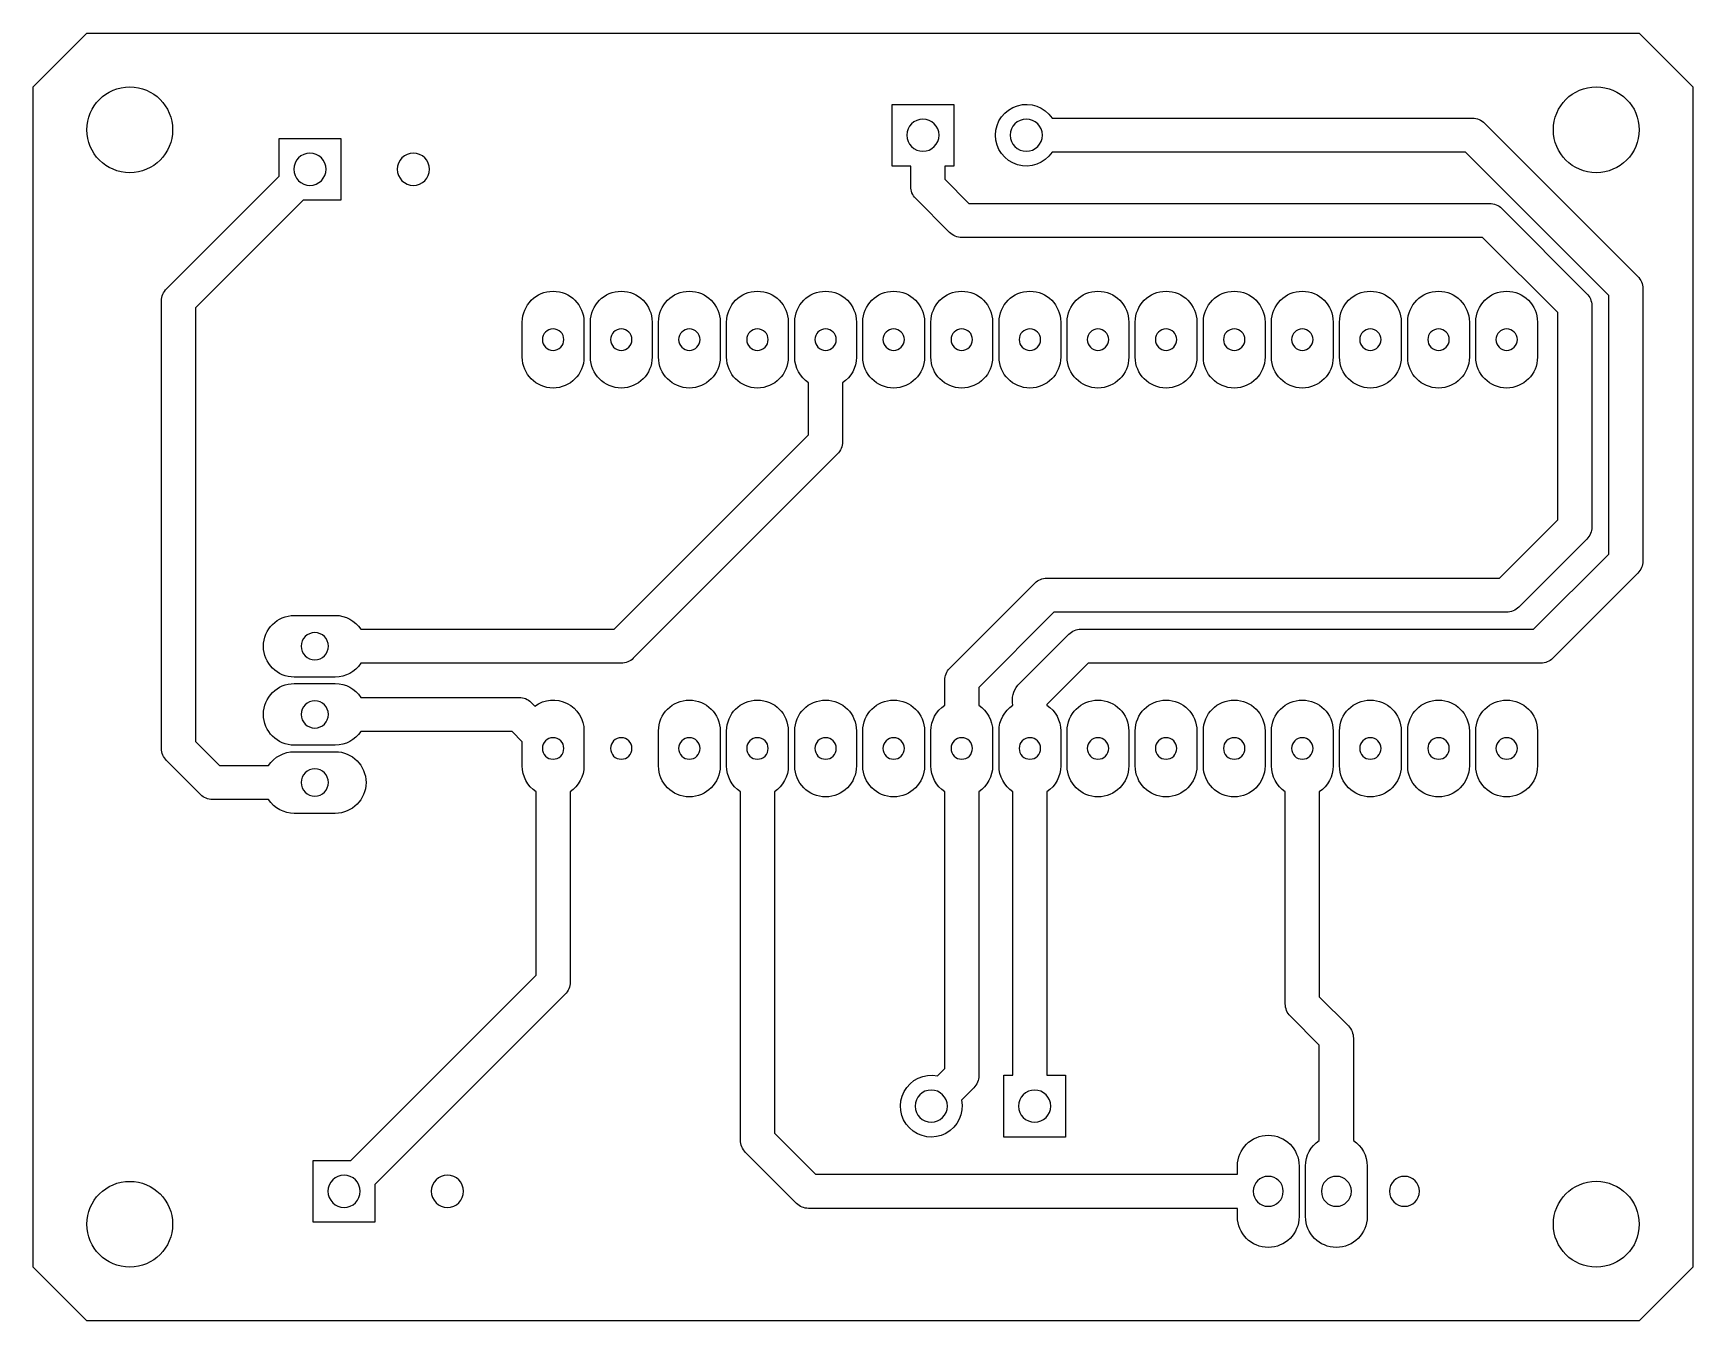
# Model space of a CAD drawing. Extents: x 79.2 to 141.1, y 9.1 to 57.1.
import ezdxf

# ---------------------------------------------------------------- set-up
doc = ezdxf.new("R2010")
doc.units = 0
for name, color, linetype in [('16', 5, 'CONTINUOUS'), ('20', 30, 'CONTINUOUS'), ('44', 4, 'CONTINUOUS')]:
    doc.layers.add(name, color=color, linetype=linetype)

msp = doc.modelspace()

# ---------------------------------------------------------------- linework, layer by layer
at = {"layer": '16'}
for points in [[(111.971, 52.19), (111.278, 52.19), (111.278, 54.49), (113.578, 54.49), (113.578, 52.19), (113.241, 52.19), (113.241, 51.698), (114.139, 50.8), (133.561, 50.8, -0.200876), (134.013, 50.611), (137.181, 47.442, -0.200876), (137.371, 46.99), (137.371, 38.735, -0.198903), (137.185, 38.286), (134.648, 35.749, -0.200876), (134.196, 35.56), (117.314, 35.56), (114.511, 32.757), (114.511, 32.093, -0.251571), (115.026, 31.134), (115.026, 29.826, -0.251571), (114.511, 28.867), (114.511, 18.283, -0.200876), (114.321, 17.83), (113.865, 17.374, -3.32104), (112.967, 18.272), (113.241, 18.546), (113.241, 28.867, -0.251571), (112.726, 29.826), (112.726, 31.134, -0.251571), (113.241, 32.093), (113.241, 33.02, -0.198903), (113.427, 33.469), (116.602, 36.644, -0.198903), (117.051, 36.83), (133.933, 36.83), (136.101, 38.998), (136.101, 46.727), (133.298, 49.53), (113.876, 49.53, -0.200876), (113.423, 49.719), (112.157, 50.986, -0.198903), (111.971, 51.435), (111.971, 52.19)], [(115.133, 53.34, -0.743232), (117.242, 53.975), (132.926, 53.975, -0.198903), (133.375, 53.789), (139.086, 48.077, -0.200876), (139.276, 47.625), (139.276, 37.465, -0.198903), (139.09, 37.016), (135.918, 33.844, -0.200876), (135.466, 33.655), (118.584, 33.655), (117.051, 32.122), (117.051, 32.093, -0.251571), (117.566, 31.134), (117.566, 29.826, -0.251571), (117.051, 28.867), (117.051, 18.295), (117.743, 18.295), (117.743, 15.995), (115.443, 15.995), (115.443, 18.295), (115.781, 18.295), (115.781, 28.867, -0.251571), (115.266, 29.826), (115.266, 31.134, -0.251571), (115.781, 32.093, -0.231096), (115.97, 32.837), (117.872, 34.739, -0.198903), (118.321, 34.925), (135.203, 34.925), (138.006, 37.728), (138.006, 47.362), (132.663, 52.705), (117.242, 52.705, -0.743232), (115.133, 53.34)], [(88.418, 51.818), (88.418, 53.22), (90.718, 53.22), (90.718, 50.92), (89.316, 50.92), (85.301, 46.905), (85.301, 30.743), (86.199, 29.845), (88.025, 29.845, -0.251571), (88.984, 30.36), (90.508, 30.36, -1), (90.508, 28.06), (88.984, 28.06, -0.251571), (88.025, 28.575), (85.936, 28.575, -0.198903), (85.487, 28.761), (84.22, 30.028, -0.200876), (84.031, 30.48), (84.031, 47.168, -0.198903), (84.217, 47.617), (88.418, 51.818)], [(107.646, 46.374, -1), (109.946, 46.374), (109.946, 45.066, -0.251571), (109.431, 44.107), (109.431, 41.91, -0.200876), (109.241, 41.458), (101.625, 33.841, -0.198903), (101.176, 33.655), (91.466, 33.655, -0.251571), (90.508, 33.14), (88.984, 33.14, -1), (88.984, 35.44), (90.508, 35.44, -0.251571), (91.466, 34.925), (100.913, 34.925), (108.161, 42.173), (108.161, 44.107, -0.251571), (107.646, 45.066), (107.646, 46.374)], [(97.486, 46.374, -1), (99.786, 46.374), (99.786, 45.066, -1), (97.486, 45.066), (97.486, 46.374)], [(100.026, 46.374, -1), (102.326, 46.374), (102.326, 45.066, -1), (100.026, 45.066), (100.026, 46.374)], [(102.566, 46.374, -1), (104.866, 46.374), (104.866, 45.066, -1), (102.566, 45.066), (102.566, 46.374)], [(105.106, 46.374, -1), (107.406, 46.374), (107.406, 45.066, -1), (105.106, 45.066), (105.106, 46.374)], [(110.186, 46.374, -1), (112.486, 46.374), (112.486, 45.066, -1), (110.186, 45.066), (110.186, 46.374)], [(112.726, 46.374, -1), (115.026, 46.374), (115.026, 45.066, -1), (112.726, 45.066), (112.726, 46.374)], [(115.266, 46.374, -1), (117.566, 46.374), (117.566, 45.066, -1), (115.266, 45.066), (115.266, 46.374)], [(117.806, 46.374, -1), (120.106, 46.374), (120.106, 45.066, -1), (117.806, 45.066), (117.806, 46.374)], [(120.346, 46.374, -1), (122.646, 46.374), (122.646, 45.066, -1), (120.346, 45.066), (120.346, 46.374)], [(122.886, 46.374, -1), (125.186, 46.374), (125.186, 45.066, -1), (122.886, 45.066), (122.886, 46.374)], [(125.426, 46.374, -1), (127.726, 46.374), (127.726, 45.066, -1), (125.426, 45.066), (125.426, 46.374)], [(127.966, 46.374, -1), (130.266, 46.374), (130.266, 45.066, -1), (127.966, 45.066), (127.966, 46.374)], [(130.506, 46.374, -1), (132.806, 46.374), (132.806, 45.066, -1), (130.506, 45.066), (130.506, 46.374)], [(133.046, 46.374, -1), (135.346, 46.374), (135.346, 45.066, -1), (133.046, 45.066), (133.046, 46.374)], [(88.984, 32.9), (90.508, 32.9, -0.251571), (91.466, 32.385), (97.366, 32.385, -0.200876), (97.818, 32.196), (97.954, 32.06, -0.615032), (99.786, 31.134), (99.786, 29.826, -0.251571), (99.271, 28.867), (99.271, 21.768, -0.200876), (99.081, 21.315), (91.988, 14.222), (91.988, 12.82), (89.688, 12.82), (89.688, 15.12), (91.09, 15.12), (98.001, 22.031), (98.001, 28.867, -0.251571), (97.486, 29.826), (97.486, 30.732), (97.103, 31.115), (91.466, 31.115, -0.251571), (90.508, 30.6), (88.984, 30.6, -1), (88.984, 32.9)], [(102.566, 31.134, -1), (104.866, 31.134), (104.866, 29.826, -1), (102.566, 29.826), (102.566, 31.134)], [(105.106, 31.134, -1), (107.406, 31.134), (107.406, 29.826, -0.251571), (106.891, 28.867), (106.891, 16.138), (108.424, 14.605), (124.156, 14.605), (124.156, 14.91, -1), (126.456, 14.91), (126.456, 13.03, -1), (124.156, 13.03), (124.156, 13.335), (108.161, 13.335, -0.198903), (107.712, 13.521), (105.81, 15.423, -0.200876), (105.621, 15.875), (105.621, 28.867, -0.251571), (105.106, 29.826), (105.106, 31.134)], [(107.646, 31.134, -1), (109.946, 31.134), (109.946, 29.826, -1), (107.646, 29.826), (107.646, 31.134)], [(110.186, 31.134, -1), (112.486, 31.134), (112.486, 29.826, -1), (110.186, 29.826), (110.186, 31.134)], [(117.806, 31.134, -1), (120.106, 31.134), (120.106, 29.826, -1), (117.806, 29.826), (117.806, 31.134)], [(120.346, 31.134, -1), (122.646, 31.134), (122.646, 29.826, -1), (120.346, 29.826), (120.346, 31.134)], [(122.886, 31.134, -1), (125.186, 31.134), (125.186, 29.826, -1), (122.886, 29.826), (122.886, 31.134)], [(125.426, 31.134, -1), (127.726, 31.134), (127.726, 29.826, -0.251571), (127.211, 28.867), (127.211, 21.218), (128.295, 20.134, -0.198903), (128.481, 19.685), (128.481, 15.869, -0.251571), (128.996, 14.91), (128.996, 13.03, -1), (126.696, 13.03), (126.696, 14.91, -0.251571), (127.211, 15.869), (127.211, 19.422), (126.13, 20.503, -0.200876), (125.941, 20.955), (125.941, 28.867, -0.251571), (125.426, 29.826), (125.426, 31.134)], [(127.966, 31.134, -1), (130.266, 31.134), (130.266, 29.826, -1), (127.966, 29.826), (127.966, 31.134)], [(130.506, 31.134, -1), (132.806, 31.134), (132.806, 29.826, -1), (130.506, 29.826), (130.506, 31.134)], [(133.046, 31.134, -1), (135.346, 31.134), (135.346, 29.826, -1), (133.046, 29.826), (133.046, 31.134)]]:
    msp.add_lwpolyline(points, format="xyb", dxfattribs=at)
at = {"layer": '20'}
msp.add_lwpolyline([(141.14, 55.143), (141.14, 11.143), (139.14, 9.144), (81.245, 9.144), (79.245, 11.143), (79.245, 55.143), (81.245, 57.143), (139.14, 57.143), (141.14, 55.143)], dxfattribs=at)
for centre, radius in [((82.845, 53.543), 1.6), ((137.54, 53.543), 1.6), ((82.845, 12.743), 1.599), ((137.54, 12.743), 1.6)]:
    msp.add_circle(centre, radius, dxfattribs=at)
at = {"layer": '44', "extrusion": (0, 0, -1)}
for centre, radius in [((-112.428, 53.34), 0.6), ((-116.283, 53.34), 0.6), ((-89.568, 52.07), 0.6), ((-93.423, 52.07), 0.6), ((-98.636, 45.72), 0.4), ((-101.176, 45.72), 0.4), ((-103.716, 45.72), 0.4), ((-106.256, 45.72), 0.4), ((-108.796, 45.72), 0.4), ((-111.336, 45.72), 0.4), ((-113.876, 45.72), 0.4), ((-116.416, 45.72), 0.4), ((-118.956, 45.72), 0.4), ((-121.496, 45.72), 0.4), ((-124.036, 45.72), 0.4), ((-126.576, 45.72), 0.4), ((-129.116, 45.72), 0.4), ((-131.656, 45.72), 0.4), ((-134.196, 45.72), 0.4), ((-89.746, 34.29), 0.508), ((-89.746, 31.75), 0.508), ((-98.636, 30.48), 0.4), ((-101.176, 30.48), 0.4), ((-103.716, 30.48), 0.4), ((-106.256, 30.48), 0.4), ((-108.796, 30.48), 0.4), ((-111.336, 30.48), 0.4), ((-113.876, 30.48), 0.4), ((-116.416, 30.48), 0.4), ((-118.956, 30.48), 0.4), ((-121.496, 30.48), 0.4), ((-124.036, 30.48), 0.4), ((-126.576, 30.48), 0.4), ((-129.116, 30.48), 0.4), ((-131.656, 30.48), 0.4), ((-134.196, 30.48), 0.4), ((-89.746, 29.21), 0.508), ((-112.738, 17.145), 0.6), ((-116.593, 17.145), 0.6), ((-90.838, 13.97), 0.6), ((-94.693, 13.97), 0.6), ((-125.306, 13.97), 0.559), ((-127.846, 13.97), 0.559), ((-130.386, 13.97), 0.559)]:
    msp.add_circle(centre, radius, dxfattribs=at)

doc.saveas('drawing.dxf')
